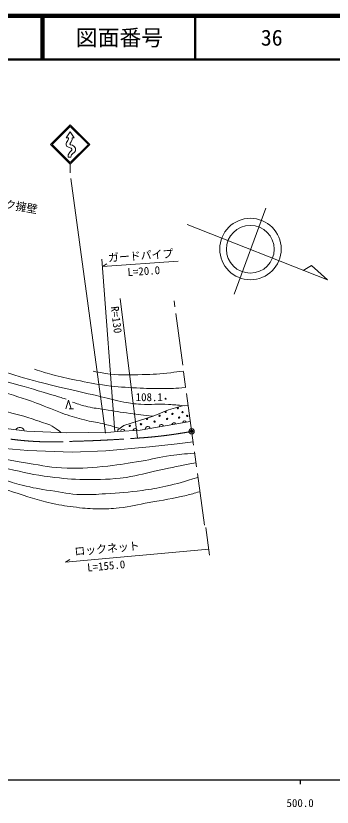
# Model space of a CAD drawing. Units: millimetres, scale not verified. Extents: x 40000 to 680000, y 20000 to 380000.
# Drawn here: x 502874 to 575348, y 198715 to 380000 of the extents above; entities that cross this region are included whole.
import ezdxf
from ezdxf.enums import TextEntityAlignment as Align

# ---------------------------------------------------------------- set-up
doc = ezdxf.new("R2010")
doc.units = ezdxf.units.MM
doc.header["$LTSCALE"] = 1000
doc.header["$PDMODE"] = 32
doc.header["$PDSIZE"] = 500
doc.linetypes.add('CHAIN', pattern=[18.5, 12, -1.5, 3.5, -1.5])
for name, color, linetype, lineweight in [('M-BGD', 7, 'Continuous', 13), ('M-BMK', 2, 'CHAIN', 13), ('M-BMK-SRVR', 3, 'Continuous', 13), ('M-STR-HTXT', 7, 'Continuous', 13), ('M-STR-STRC', 7, 'Continuous', 13), ('M-TTL', 2, 'Continuous', 140), ('M-TTL-BAND', 7, 'Continuous', 25), ('M-TTL-LINE', 7, 'Continuous', 50)]:
    doc.layers.add(name, color=color, linetype=linetype, lineweight=lineweight)
doc.layers.add('M-OTRS', color=6, linetype='Continuous')
doc.layers.add('M-TTL-TXT', color=7, linetype='Continuous')
doc.styles.add('ＭＳ ゴシック', font='')
doc.styles.get('ＭＳ ゴシック').set_extended_font_data('MS Gothic')

msp = doc.modelspace()

# ---------------------------------------------------------------- linework, layer by layer
at = {"layer": 'M-BGD'}
for p, q in [((514360, 289973), (514960, 291973)), ((514960, 291973), (515560, 289973)), ((516060, 289973), (515060, 289973)), ((492874, 286374), (505389, 284861))]:
    msp.add_line(p, q, dxfattribs=at)
for points in [[(526235, 284797), (526260, 285142), (527635, 286150), (534332, 288297), (537825, 289728), (541072, 290649), (542350, 290780)], [(526235, 284797), (531327, 285085), (542848, 287101)], [(475687, 286253), (486615, 283483), (493948, 281802), (498543, 281017), (505636, 280393), (515787, 280009), (523489, 280361), (533512, 281242), (539821, 281930), (543484, 282390)], [(505389, 284861), (514563, 284477), (524634, 284637), (526235, 284797)]]:
    msp.add_lwpolyline(points, dxfattribs=at)
for centre, radius in [((537187, 292266), 121), ((539985, 290108), 156), ((535805, 288396), 156), ((537180, 289263), 156), ((538734, 288811), 156), ((541054, 289210), 156), ((542151, 288352), 156), ((531548, 286437), 156), ((532942, 287643), 156), ((534656, 287040), 156), ((537519, 287671), 156), ((540260, 287963), 156), ((528974, 286050), 156)]:
    msp.add_circle(centre, radius, dxfattribs=at)
for centre, radius, start, end in [((539064, 286354), 440, 20.81799, 179.029), ((541509, 286850), 376, 12.40479, 187.44221), ((503794, 284677), 1041, 14.14625, 152.06588), ((527378, 284829), 464, 7.30486, 179.17454), ((530207, 284997), 452, 6.32486, 180.15454), ((533089, 285345), 557, 14.86715, 184.97985), ((536217, 285913), 472, 13.19071, 186.65629)]:
    msp.add_arc(centre, radius, start, end, dxfattribs=at)
for points, knots in [([(404393, 302596), (405505, 302354), (405883, 302292), (406851, 302228), (408102, 302146), (408804, 302322), (410054, 302417), (412288, 302587), (413543, 302672), (415761, 302991), (418683, 303413), (420292, 303818), (423183, 304414), (425100, 304808), (426145, 305179), (428080, 305468), (431053, 305912), (432751, 305881), (435747, 306118), (440306, 306480), (442851, 306885), (447423, 306986), (451001, 307065), (453015, 307013), (456582, 306714), (458899, 306519), (460188, 306294), (462474, 305865), (465958, 305211), (467858, 304598), (471296, 303735), (475024, 302800), (477092, 302194), (480823, 301270), (484293, 300410), (486258, 300014), (489725, 299140), (494636, 297902), (497374, 297157), (502248, 295781), (505925, 294743), (507984, 294155), (511636, 293032), (512726, 292697), (513074, 292593), (514424, 292165)], [0, 0, 0, 0, 1, 1, 1, 2, 2, 2, 3, 3, 3, 4, 4, 4, 5, 5, 5, 6, 6, 6, 7, 7, 7, 8, 8, 8, 9, 9, 9, 10, 10, 10, 11, 11, 11, 12, 12, 12, 13, 13, 13, 14, 14, 14, 15, 15, 15, 15]), ([(419256, 302311), (422029, 302754), (422772, 302891), (425039, 303149), (426417, 303305), (427193, 303352), (428571, 303497), (430945, 303747), (432270, 303937), (434646, 304166), (436862, 304380), (438104, 304496), (440325, 304627), (441994, 304726), (442931, 304742), (444601, 304769), (446978, 304806), (448314, 304866), (450686, 304722), (452624, 304604), (453701, 304416), (455621, 304128), (457274, 303880), (458186, 303659), (459831, 303365), (462000, 302979), (463230, 302839), (465388, 302395), (469593, 301530), (471913, 300880), (476084, 299863), (479330, 299071), (481128, 298541), (484378, 297765), (487021, 297134), (488529, 296899), (491167, 296244), (494238, 295481), (495949, 295008), (498980, 294099), (502384, 293077), (504282, 292468), (507626, 291265), (510158, 290354), (511506, 289657), (514047, 288772), (515797, 288161), (516798, 287871), (518594, 287411), (520194, 287001), (521137, 286975), (522741, 286578), (524213, 286214), (524714, 286060), (526473, 285502)], [0, 0, 0, 0, 1, 1, 1, 2, 2, 2, 3, 3, 3, 4, 4, 4, 5, 5, 5, 6, 6, 6, 7, 7, 7, 8, 8, 8, 9, 9, 9, 10, 10, 10, 11, 11, 11, 12, 12, 12, 13, 13, 13, 14, 14, 14, 15, 15, 15, 16, 16, 16, 17, 17, 17, 18, 18, 18, 18]), ([(392016, 298255), (392938, 297866), (393302, 297786), (394153, 297581), (396245, 297075), (397514, 297396), (399663, 297524), (401308, 297622), (402234, 297664), (403864, 297910), (406860, 298363), (408479, 298946), (411464, 299464), (414643, 300017), (416454, 300137), (419639, 300651), (421658, 300976), (422776, 301233), (424797, 301546), (427821, 302014), (429512, 302344), (432563, 302587), (436437, 302894), (438619, 303008), (442506, 302987), (446989, 302963), (449511, 302867), (453970, 302394), (457379, 302033), (459272, 301653), (462632, 300969), (465835, 300318), (467625, 299906), (470766, 299000), (474756, 297849), (476902, 296920), (480853, 295638), (485370, 294171), (487917, 293401), (492445, 291966), (495366, 291041), (496991, 290487), (499922, 289596), (502931, 288682), (504678, 288362), (507640, 287307), (509241, 286736), (510268, 286640), (511682, 285696), (512300, 285284), (512561, 285113), (513189, 284534)], [0, 0, 0, 0, 1, 1, 1, 2, 2, 2, 3, 3, 3, 4, 4, 4, 5, 5, 5, 6, 6, 6, 7, 7, 7, 8, 8, 8, 9, 9, 9, 10, 10, 10, 11, 11, 11, 12, 12, 12, 13, 13, 13, 14, 14, 14, 15, 15, 15, 16, 16, 16, 17, 17, 17, 17]), ([(488123, 301524), (493095, 300366), (494434, 300069), (498434, 298963), (501773, 298039), (503593, 297345), (506936, 296433), (509918, 295619), (511614, 295259), (514621, 294543), (517664, 293820), (519375, 293444), (522421, 292735), (524455, 292262), (525573, 291890), (527629, 291520), (529126, 291251), (529972, 291101), (531491, 291021), (533986, 290889), (535393, 291119), (537888, 290973), (539279, 290892), (539753, 290863), (541444, 290687)], [0, 0, 0, 0, 1, 1, 1, 2, 2, 2, 3, 3, 3, 4, 4, 4, 5, 5, 5, 6, 6, 6, 7, 7, 7, 8, 8, 8, 8]), ([(507129, 299018), (509013, 298412), (509538, 298257), (511100, 297833), (513266, 297243), (514505, 297005), (516704, 296552), (519411, 295994), (520927, 295654), (523669, 295303), (526344, 294960), (527860, 294904), (530554, 294759), (532865, 294633), (534163, 294569), (536478, 294598), (538559, 294625), (539268, 294666), (541802, 294841)], [0, 0, 0, 0, 1, 1, 1, 2, 2, 2, 3, 3, 3, 4, 4, 4, 5, 5, 5, 6, 6, 6, 6]), ([(520562, 298585), (522376, 298202), (522944, 298130), (524485, 297945), (527336, 297603), (528964, 297750), (531834, 297817), (534385, 297876), (535816, 297963), (538351, 298249), (539501, 298379), (539889, 298419), (541290, 298628)], [0, 0, 0, 0, 1, 1, 1, 2, 2, 2, 3, 3, 3, 4, 4, 4, 4]), ([(437671, 292821), (438655, 292499), (438976, 292441), (439823, 292236), (442921, 291485), (444782, 291813), (447940, 291371), (449874, 291101), (450938, 290822), (452840, 290379), (455030, 289868), (456211, 289407), (458380, 288810), (459929, 288383), (460810, 288195), (462351, 287737), (464832, 286999), (466146, 286340), (468643, 285655), (471139, 284971), (472578, 284750), (475080, 284086), (479708, 282859), (482258, 282020), (486843, 280639), (489786, 279753), (491417, 279200), (494356, 278298), (496988, 277490), (498427, 276908), (501103, 276260), (504836, 275356), (506944, 274857), (510754, 274379), (513822, 273993), (515556, 273791), (518648, 273780), (522353, 273766), (524452, 273749), (528120, 274270), (531127, 274696), (532743, 275308), (535715, 275930), (538995, 276617), (540049, 276816), (544132, 277599)], [0, 0, 0, 0, 1, 1, 1, 2, 2, 2, 3, 3, 3, 4, 4, 4, 5, 5, 5, 6, 6, 6, 7, 7, 7, 8, 8, 8, 9, 9, 9, 10, 10, 10, 11, 11, 11, 12, 12, 12, 13, 13, 13, 14, 14, 14, 15, 15, 15, 15]), ([(515865, 291506), (517493, 290936), (517991, 290767), (519393, 290437), (520867, 290091), (521724, 290050), (523219, 289813), (525500, 289452), (526775, 289223), (529064, 288916), (531117, 288642), (531789, 288567), (534332, 288297)], [0, 0, 0, 0, 1, 1, 1, 2, 2, 2, 3, 3, 3, 4, 4, 4, 4]), ([(406214, 282575), (407118, 282403), (407468, 282336), (408274, 282390), (409076, 282443), (409497, 282663), (410280, 282842), (411864, 283204), (412754, 283393), (414330, 283784), (416759, 284386), (418085, 284857), (420518, 285441), (422582, 285937), (423759, 286118), (425849, 286487), (428883, 287022), (430586, 287323), (433648, 287664), (436086, 287935), (437467, 287960), (439920, 287994), (443215, 288039), (445068, 287962), (448350, 287674), (450948, 287445), (452372, 287049), (454933, 286553), (459362, 285695), (461804, 285026), (466193, 283984), (469196, 283271), (470869, 282834), (473863, 282079), (476297, 281465), (477681, 281198), (480091, 280494), (481714, 280019), (482617, 279722), (484190, 279101), (487166, 277926), (488668, 276896), (491536, 275478), (493241, 274635), (494151, 274068), (495897, 273312), (498288, 272277), (499667, 271783), (502141, 270965), (505673, 269798), (507653, 269112), (511285, 268308), (513407, 267839), (514620, 267682), (516777, 267412), (518755, 267163), (519874, 267053), (521868, 267043), (523684, 267034), (524707, 267078), (526511, 267280), (529245, 267586), (530740, 268011), (533444, 268513), (536775, 269131), (538682, 269301), (541962, 270146), (543164, 270456), (543579, 270552), (545025, 270991)], [0, 0, 0, 0, 1, 1, 1, 2, 2, 2, 3, 3, 3, 4, 4, 4, 5, 5, 5, 6, 6, 6, 7, 7, 7, 8, 8, 8, 9, 9, 9, 10, 10, 10, 11, 11, 11, 12, 12, 12, 13, 13, 13, 14, 14, 14, 15, 15, 15, 16, 16, 16, 17, 17, 17, 18, 18, 18, 19, 19, 19, 20, 20, 20, 21, 21, 21, 22, 22, 22, 23, 23, 23, 23]), ([(468123, 288172), (468314, 287724), (468467, 287518), (468792, 287185), (469436, 286524), (470144, 286692), (471018, 286400), (473236, 285658), (474491, 285274), (476750, 284671), (480189, 283753), (482236, 283739), (485668, 282797), (489504, 281746), (491508, 280668), (495352, 279648), (499288, 278603), (501542, 278192), (505559, 277525), (509080, 276940), (511056, 276478), (514623, 276382), (518274, 276283), (520325, 276515), (523960, 276872), (526943, 277165), (528595, 277501), (531554, 277988), (534222, 278427), (535678, 278911), (538359, 279267), (540489, 279550), (541234, 279617), (543836, 279789)], [0, 0, 0, 0, 1, 1, 1, 2, 2, 2, 3, 3, 3, 4, 4, 4, 5, 5, 5, 6, 6, 6, 7, 7, 7, 8, 8, 8, 9, 9, 9, 10, 10, 10, 11, 11, 11, 11]), ([(499460, 273983), (501736, 273194), (502412, 272983), (504343, 272478), (506833, 271827), (508271, 271637), (510812, 271229), (513532, 270792), (515055, 270430), (517809, 270332), (519997, 270255), (521227, 270378), (523413, 270525), (526695, 270745), (528545, 270811), (531802, 271277), (533953, 271585), (535154, 271797), (537278, 272254), (540172, 272876), (541152, 273212), (544582, 274267)], [0, 0, 0, 0, 1, 1, 1, 2, 2, 2, 3, 3, 3, 4, 4, 4, 5, 5, 5, 6, 6, 6, 7, 7, 7, 7])]:
    msp.add_open_spline(points, degree=3, knots=knots, dxfattribs=at)
at = {"layer": 'M-BMK'}
msp.add_line((546066, 263285), (539115, 314722), dxfattribs=at)
for centre, radius, start, end in [((524108, 387535), 104488, 273.63294, 280.50541), ((511293, 354644), 72257, 262.38682, 273.47135), ((508258, 588078), 305648, 271.38916, 274.21605)]:
    msp.add_arc(centre, radius, start, end, dxfattribs=at)
at = {"layer": 'M-BMK-SRVR'}
msp.add_line((560136, 335941), (552871, 316201), dxfattribs=at)
msp.add_lwpolyline([(542145, 332180), (574307, 319488), (570640, 322818), (568721, 321693)], dxfattribs=at)
for centre, radius in [((556624, 326577), 7037), ((556597, 326523), 5470), ((543159, 284798), 600)]:
    msp.add_circle(centre, radius, dxfattribs=at)
at = {"layer": 'M-OTRS'}
msp.add_point((543159, 284798), dxfattribs=at)
at = {"layer": 'M-STR-HTXT'}
for p, q in [((525519, 284725), (522615, 324233)), ((522736, 322587), (540099, 323767)), ((522736, 322587), (523700, 323154)), ((526810, 315220), (530728, 283257)), ((546368, 262754), (547266, 256439)), ((547066, 257849), (514276, 254833)), ((514276, 254833), (515226, 255422))]:
    msp.add_line(p, q, dxfattribs=at)
at = {"layer": 'M-STR-STRC'}
for p, q in [((510846, 350523), (515346, 355023)), ((511199, 350523), (515346, 354670)), ((519846, 350523), (515346, 355023)), ((519492, 350523), (515346, 354670)), ((510846, 350523), (515346, 346023)), ((511199, 350523), (515346, 346376)), ((515346, 346376), (519492, 350523)), ((515346, 346023), (519846, 350523)), ((515346, 346023), (515346, 344023)), ((523393, 284416), (515501, 342720))]:
    msp.add_line(p, q, dxfattribs=at)
msp.add_lwpolyline([(514851, 347690), (514895, 348149), (515267, 348742), (515721, 349218), (515721, 349467), (515538, 349717), (514586, 350096), (514371, 350451), (514387, 350732), (514472, 351002), (514801, 351432), (514947, 351800), (514934, 352064), (514406, 352055), (515345, 353394), (516235, 352077), (515805, 352061), (515782, 351657), (515518, 351149), (515319, 350793), (515264, 350653), (515430, 350478), (515831, 350334), (516222, 350057), (516525, 349663), (516514, 349092), (516329, 348756), (515860, 348385), (515643, 348143), (515582, 347921), (515507, 347589), (514851, 347595)], close=True, dxfattribs=at)
at = {"layer": 'M-TTL'}
msp.add_line((680000, 380000), (40000, 380000), dxfattribs=at)
at = {"layer": 'M-TTL-BAND'}
for p, q in [((40000, 205000), (579000, 205000)), ((568000, 205000), (568000, 204000))]:
    msp.add_line(p, q, dxfattribs=at)
at = {"layer": 'M-TTL-LINE'}
for p, q in [((508747, 380000), (508747, 370000)), ((509247, 380000), (509247, 370000)), ((543997, 380000), (543997, 370000)), ((40000, 370000), (680000, 370000))]:
    msp.add_line(p, q, dxfattribs=at)

# ---------------------------------------------------------------- texts
at = {"layer": 'M-BGD', "style": 'ＭＳ ゴシック'}
msp.add_text('108.1', height=1833, dxfattribs=at).set_placement((533446, 291179), align=Align.BOTTOM_CENTER)
at = {"layer": 'M-STR-HTXT', "style": 'ＭＳ ゴシック'}
for s, rotation, p in [('ブロック擁壁', 349.942, (492773, 336779)), ('ガードパイプ', 3.886, (524080, 323089)), ('L=20.0', 3.886, (528551, 319808)), ('ロックネット', 5.255, (516422, 255809)), ('L=155.0', 5.255, (519362, 252134))]:
    msp.add_text(s, height=1833, rotation=rotation, dxfattribs=at).set_placement(p, align=Align.BOTTOM_LEFT)
msp.add_text('R=130', height=1833, rotation=276.989, dxfattribs=at).set_placement((525912, 310372), align=Align.MIDDLE_CENTER)
at = {"layer": 'M-TTL-BAND', "style": 'ＭＳ ゴシック'}
msp.add_text('500.0', height=1833, dxfattribs=at).set_placement((568000, 198195), align=Align.BOTTOM_CENTER)
at = {"layer": 'M-TTL-TXT', "style": 'ＭＳ ゴシック'}
for s, p in [('図面番号', (526622, 375000)), ('36', (561497, 375000))]:
    msp.add_text(s, height=3666, dxfattribs=at).set_placement(p, align=Align.MIDDLE_CENTER)

doc.saveas('drawing.dxf')
